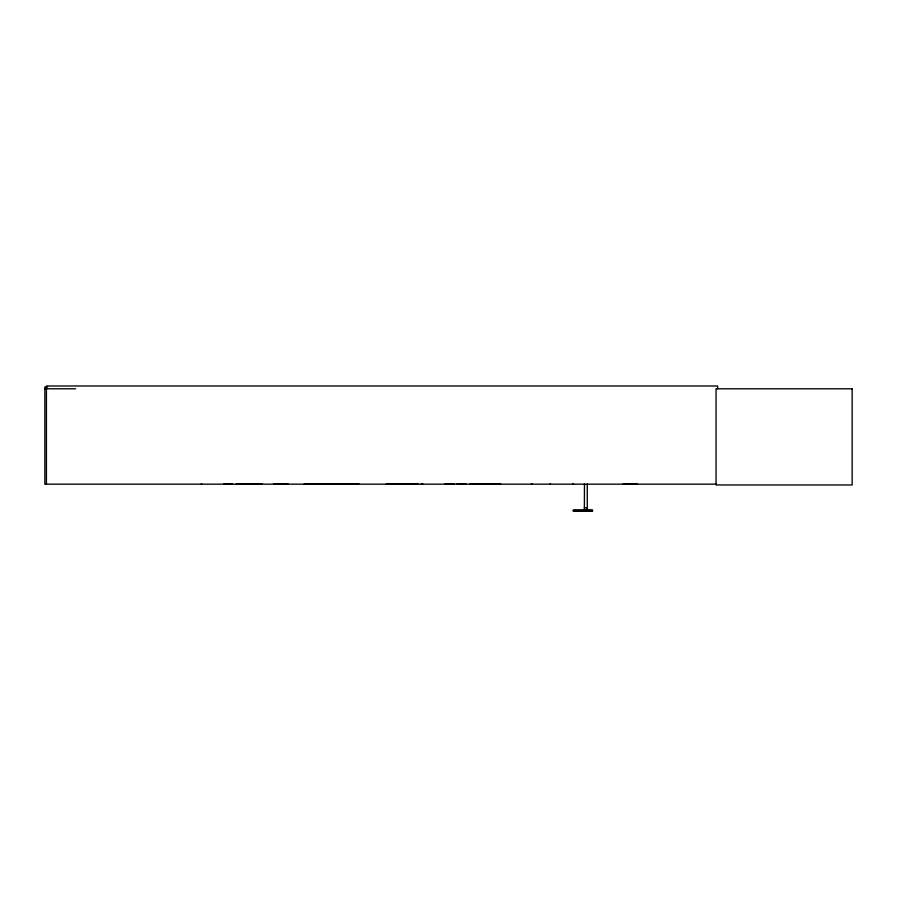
<?xml version="1.0" encoding="UTF-8"?>
<svg xmlns="http://www.w3.org/2000/svg" width="897" height="897" viewBox="0 0 897 897"><rect width="100%" height="100%" fill="white"/><g stroke="black" fill="none" stroke-linecap="round" stroke-linejoin="round"><path stroke-width="1.35" d="M273.776 484.032L288.206 484.066M469.523 484.167L500.84 484.167M386.102 484.167L418.372 484.167M444.744 484.167L454.297 484.032M223.588 484.167L232.57 484.032M421.052 484.167L422.992 484.066M201.152 484.167L201.747 484.066M531.697 484.145L532.269 484.122M549.805 484.133L550.545 483.932M573.598 484.145L572.6 484.111M531.663 484.167L531.248 484.111M47.653 386.988L44.85 386.988L44.85 484.167L716.232 484.167M44.85 388.793L75.617 388.793M262.294 484.167L236.102 484.066M359.192 484.167L303.982 484.167M637.453 484.088L622.832 484.167M584.362 507.803L587.367 507.803L587.367 510.214M573.284 510.258L592.513 510.258M573.284 510.965L592.513 510.965L592.513 510.214L573.284 510.214L573.284 511.01L592.513 511.01M466.272 484.167L456.775 484.066M717.634 388.793L717.634 385.99L46.431 385.99L46.431 484.167M587.266 484.111L587.266 510.214M586.268 510.214L586.268 511.01M585.461 510.214L585.461 511.01M584.463 484.111L584.362 510.214M852.15 388.793L716.053 388.793L716.053 484.963L852.15 484.963L852.15 388.793"/></g></svg>
